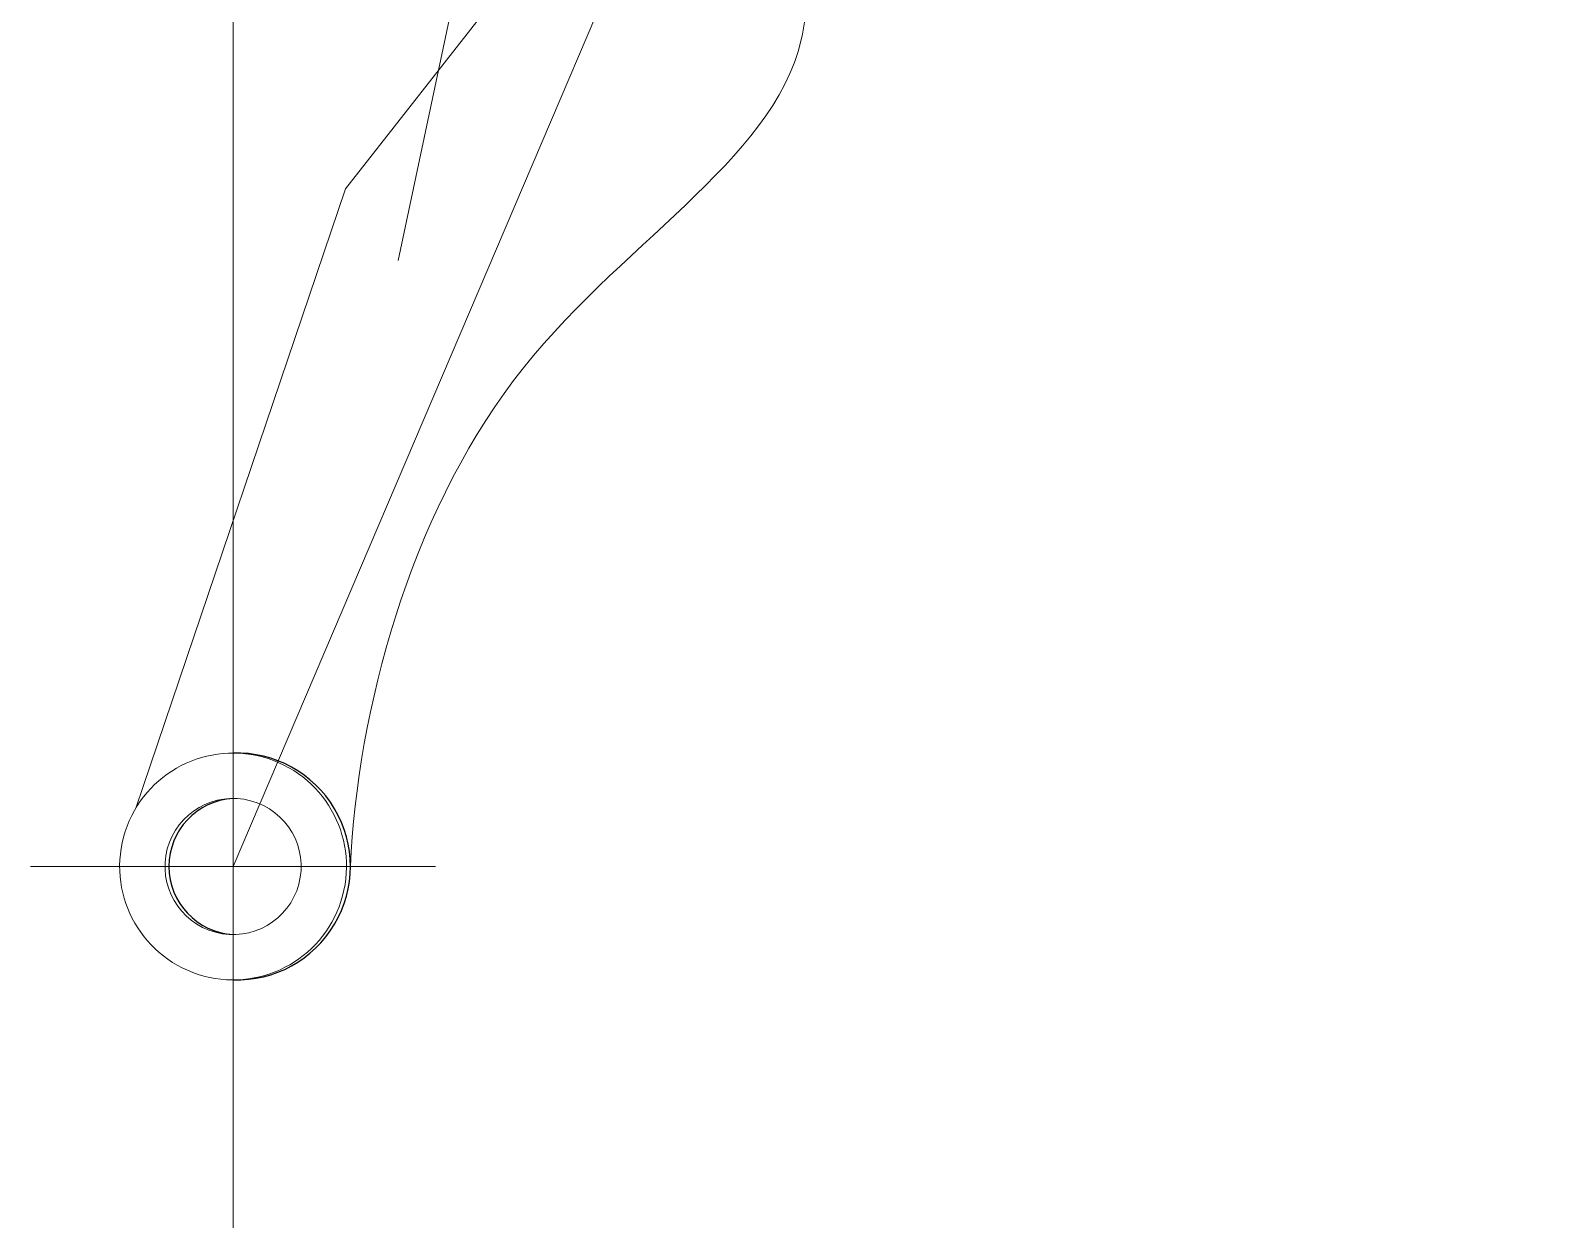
# Model space of a CAD drawing. Header units: millimetres. Extents: x 89051 to 218395, y -330386 to -125649.
# Drawn here: x 92686.1 to 92820.8, y -127202.2 to -127097.3 of the extents above; entities that cross this region are included whole.
import ezdxf

# ---------------------------------------------------------------- set-up
doc = ezdxf.new("R2010")
doc.units = ezdxf.units.MM
doc.header["$LTSCALE"] = 13
for name, pattern in [('1 实线', [0]), ('ACAD_ISO04W100', [30, 24, -3, 0, -3]), ('CENTER', [50.8, 31.75, -6.35, 6.35, -6.35])]:
    doc.linetypes.add(name, pattern=pattern)
doc.layers.get('0').update_dxf_attribs({"color": 1, "linetype": 'CENTER'})
doc.layers.add('标注、文本', color=3, linetype='Continuous', lineweight=25)
doc.layers.add('铁心', color=3, linetype='Continuous', lineweight=0)
doc.layers.add('粗实线', color=4, linetype='Continuous')

msp = doc.modelspace()

# ---------------------------------------------------------------- linework, layer by layer
at = {"color": 7, "linetype": '1 实线', "lineweight": 0}
for p, q in [((92747.98, -127067.7), (92713.85, -127111.27)), ((92713.85, -127111.27), (92695.35, -127165.9))]:
    msp.add_line(p, q, dxfattribs=at)
for major_axis in [(-9.66, 2.59), (-5.8, 1.55)]:
    msp.add_ellipse((92703.93, -127171.03), major_axis=major_axis, ratio=1, dxfattribs=at)
msp.add_open_spline([(92772.64, -127047.7), (92748.12, -127072.66), (92765.11, -127101.88), (92724.16, -127123.24), (92714.9, -127157.21), (92714.27, -127171.03)], degree=3, dxfattribs=at)
at = {"layer": '标注、文本', "color": 1, "linetype": 'ACAD_ISO04W100', "lineweight": 15}
for p, q in [((92703.93, -127710.73), (92703.93, -126790.6)), ((92703.93, -127190.39), (92703.93, -127151.68)), ((92721.79, -127171.03), (92686.07, -127171.03))]:
    msp.add_line(p, q, dxfattribs=at)
at = {"layer": '粗实线', "ltscale": 2}
for major_axis, start_param, end_param in [((-9.66, 2.59), 1.798515, 5.008269), ((-5.8, 1.55), 5.031009, 8.05896)]:
    msp.add_ellipse((92704.27, -127171.03), major_axis=major_axis, ratio=1, start_param=start_param, end_param=end_param, dxfattribs=at)
at = {"layer": '铁心'}
for points in [[(92718.49, -127117.6), (92899.1, -126265.3), (92899.1, -126265.3)], [(92703.93, -127171.03), (93087.51, -126271.31), (93087.51, -126271.31)]]:
    msp.add_lwpolyline(points, dxfattribs=at)

doc.saveas('drawing.dxf')
